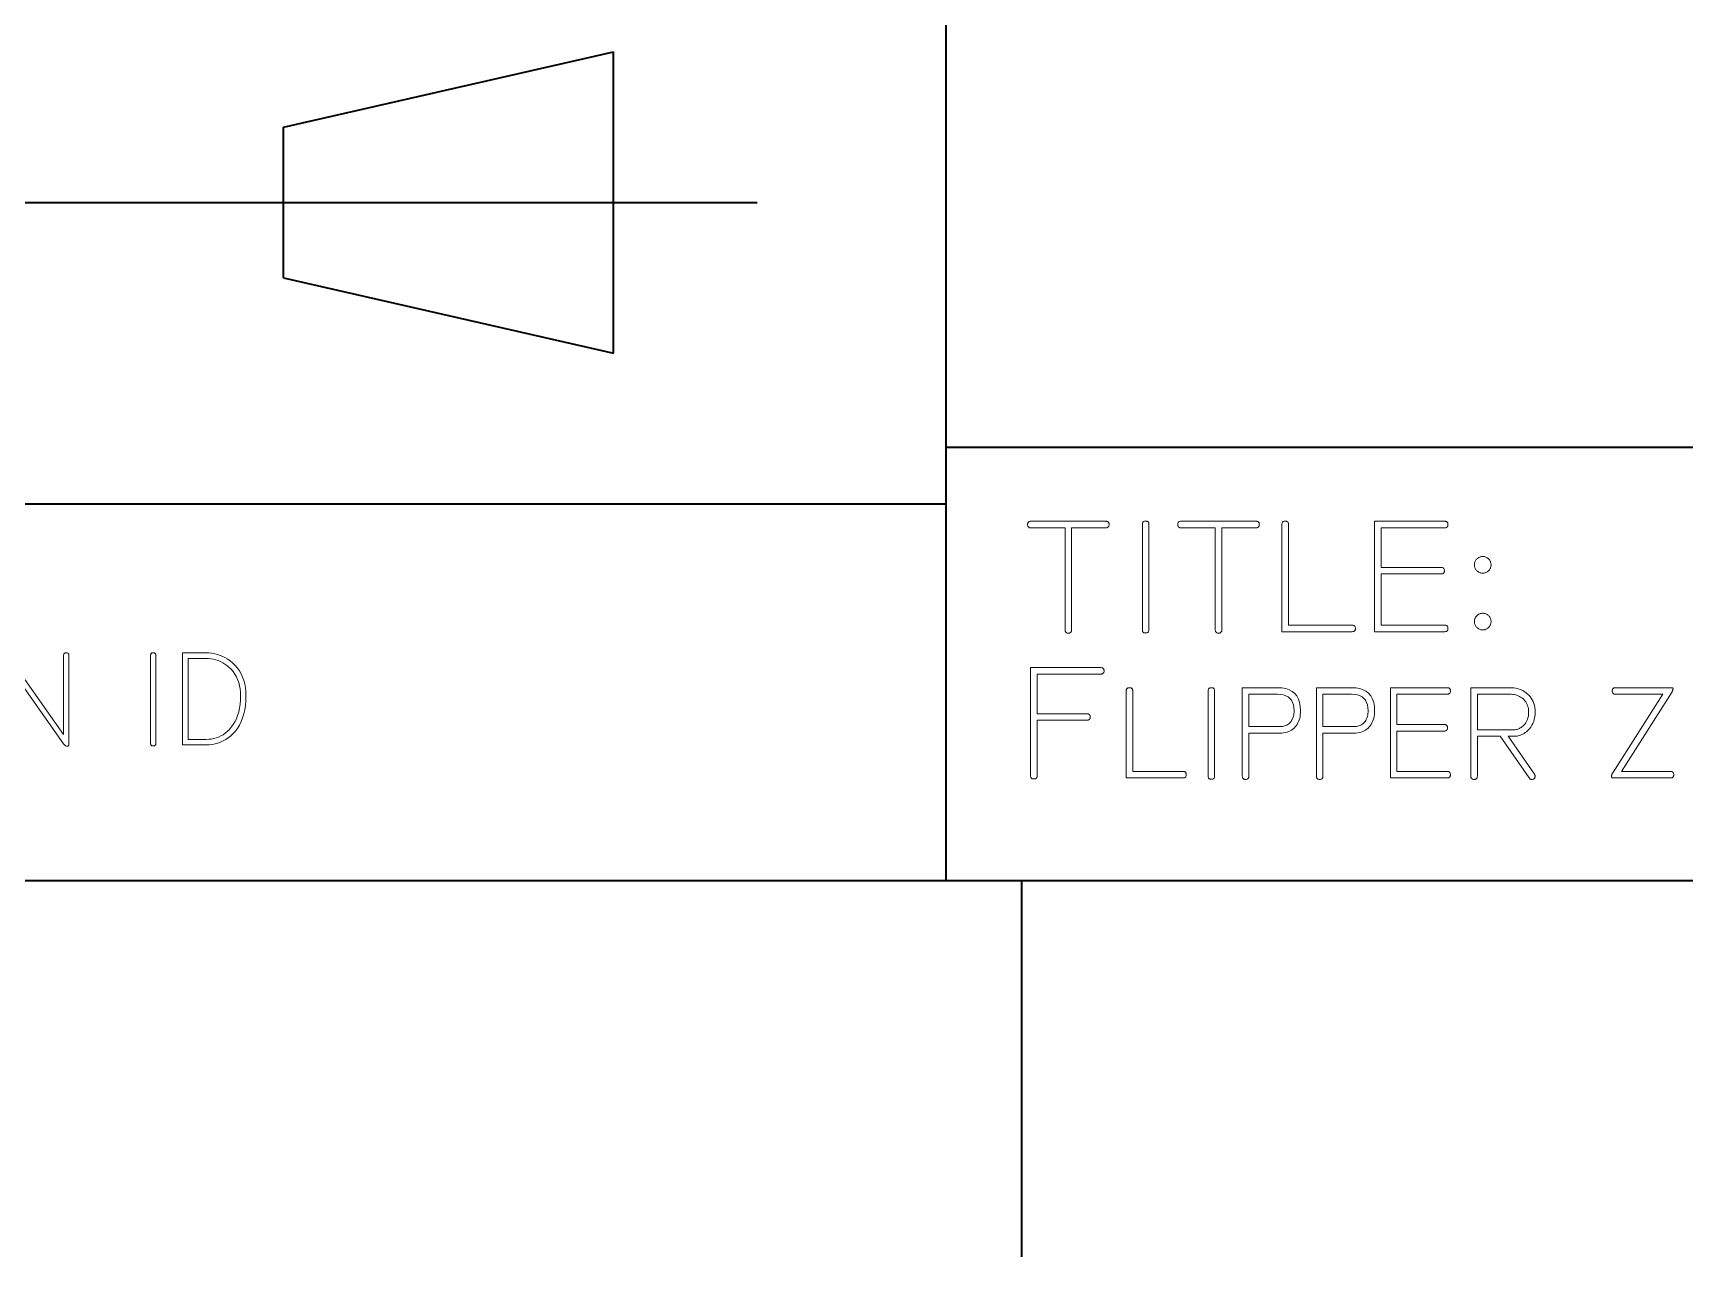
# Model space of a CAD drawing. Extents: x 0 to 297, y 0 to 210.
# Drawn here: x 122.26 to 166.11, y 0 to 32.5 of the extents above; entities that cross this region are included whole.
import ezdxf

# ---------------------------------------------------------------- set-up
doc = ezdxf.new("R2010")
doc.units = 0

msp = doc.modelspace()

# ---------------------------------------------------------------- linework, layer by layer
at = {"color": 7, "lineweight": 35}
for p, q in [((146.5, 10), (146.5, 60)), ((110.05, 28), (141.48, 28)), ((146.5, 21.5), (287, 21.5)), ((76.5, 20), (146.5, 20)), ((10, 10), (287, 10)), ((146.5, 10), (287, 10))]:
    msp.add_line(p, q, dxfattribs=at)
at = {"color": 7, "lineweight": 35, "ltscale": 0.224635}
for p, q in [((128.91, 30), (137.67, 32)), ((128.91, 26), (137.67, 24))]:
    msp.add_line(p, q, dxfattribs=at)
at = {"color": 7, "lineweight": 35, "ltscale": 0.2}
msp.add_line((137.67, 24), (137.67, 32), dxfattribs=at)
at = {"color": 7, "lineweight": 35, "ltscale": 0.1}
msp.add_line((128.91, 26), (128.91, 30), dxfattribs=at)
at = {"color": 7, "lineweight": 35, "ltscale": 0.25}
msp.add_line((148.5, 10), (148.5, 0), dxfattribs=at)
at = {"color": 7, "lineweight": 13}
for points in [[(150.738, 19.361), (149.829, 19.361), (149.829, 16.652), (149.828, 16.635), (149.826, 16.62), (149.821, 16.607), (149.815, 16.596), (149.807, 16.587), (149.798, 16.579), (149.787, 16.573), (149.774, 16.568), (149.759, 16.566), (149.742, 16.565), (149.726, 16.566), (149.711, 16.568), (149.698, 16.573), (149.687, 16.579), (149.677, 16.587), (149.67, 16.596), (149.664, 16.607), (149.659, 16.62), (149.657, 16.635), (149.656, 16.652), (149.656, 19.361), (148.747, 19.361), (148.73, 19.362), (148.716, 19.365), (148.703, 19.369), (148.691, 19.375), (148.682, 19.383), (148.674, 19.393), (148.668, 19.404), (148.664, 19.417), (148.661, 19.432), (148.66, 19.448), (148.661, 19.465), (148.664, 19.479), (148.668, 19.492), (148.674, 19.503), (148.682, 19.513), (148.691, 19.521), (148.703, 19.527), (148.716, 19.531), (148.73, 19.534), (148.747, 19.535), (150.738, 19.535), (150.755, 19.534), (150.769, 19.531), (150.782, 19.527), (150.794, 19.521), (150.803, 19.513), (150.811, 19.503), (150.817, 19.492), (150.821, 19.479), (150.824, 19.465), (150.825, 19.448), (150.824, 19.432), (150.821, 19.417), (150.817, 19.404), (150.811, 19.393), (150.803, 19.383), (150.794, 19.375), (150.782, 19.369), (150.769, 19.365), (150.755, 19.362)], [(151.881, 16.656), (151.88, 16.639), (151.877, 16.625), (151.873, 16.612), (151.867, 16.6), (151.859, 16.591), (151.85, 16.583), (151.839, 16.577), (151.826, 16.573), (151.811, 16.57), (151.794, 16.569), (151.778, 16.57), (151.763, 16.573), (151.75, 16.577), (151.739, 16.583), (151.729, 16.591), (151.722, 16.6), (151.716, 16.612), (151.711, 16.625), (151.709, 16.639), (151.708, 16.656), (151.708, 19.452), (151.709, 19.469), (151.711, 19.484), (151.716, 19.497), (151.722, 19.508), (151.729, 19.517), (151.739, 19.525), (151.75, 19.531), (151.763, 19.535), (151.778, 19.538), (151.794, 19.539), (151.811, 19.538), (151.826, 19.535), (151.839, 19.531), (151.85, 19.525), (151.859, 19.517), (151.867, 19.508), (151.873, 19.497), (151.877, 19.484), (151.88, 19.469), (151.881, 19.452)], [(154.725, 19.361), (153.816, 19.361), (153.816, 16.652), (153.815, 16.635), (153.813, 16.62), (153.808, 16.607), (153.802, 16.596), (153.794, 16.587), (153.785, 16.579), (153.774, 16.573), (153.761, 16.568), (153.746, 16.566), (153.729, 16.565), (153.713, 16.566), (153.698, 16.568), (153.685, 16.573), (153.674, 16.579), (153.665, 16.587), (153.657, 16.596), (153.651, 16.607), (153.646, 16.62), (153.644, 16.635), (153.643, 16.652), (153.643, 19.361), (152.734, 19.361), (152.717, 19.362), (152.703, 19.365), (152.69, 19.369), (152.678, 19.375), (152.669, 19.383), (152.661, 19.393), (152.655, 19.404), (152.651, 19.417), (152.648, 19.432), (152.647, 19.448), (152.648, 19.465), (152.651, 19.479), (152.655, 19.492), (152.661, 19.503), (152.669, 19.513), (152.678, 19.521), (152.69, 19.527), (152.703, 19.531), (152.717, 19.534), (152.734, 19.535), (154.725, 19.535), (154.742, 19.534), (154.756, 19.531), (154.769, 19.527), (154.781, 19.521), (154.79, 19.513), (154.798, 19.503), (154.804, 19.492), (154.808, 19.479), (154.811, 19.465), (154.812, 19.448), (154.811, 19.432), (154.808, 19.417), (154.804, 19.404), (154.798, 19.393), (154.79, 19.383), (154.781, 19.375), (154.769, 19.369), (154.756, 19.365), (154.742, 19.362)], [(157.275, 16.604), (155.413, 16.604), (155.413, 19.452), (155.414, 19.469), (155.417, 19.484), (155.421, 19.497), (155.427, 19.508), (155.435, 19.517), (155.445, 19.525), (155.456, 19.531), (155.469, 19.535), (155.484, 19.538), (155.5, 19.539), (155.516, 19.538), (155.531, 19.535), (155.544, 19.531), (155.555, 19.525), (155.565, 19.517), (155.573, 19.508), (155.579, 19.497), (155.583, 19.484), (155.586, 19.469), (155.587, 19.452), (155.587, 16.777), (157.275, 16.777), (157.291, 16.776), (157.306, 16.774), (157.319, 16.769), (157.33, 16.763), (157.34, 16.755), (157.348, 16.746), (157.354, 16.735), (157.358, 16.722), (157.361, 16.707), (157.361, 16.69), (157.361, 16.674), (157.358, 16.659), (157.354, 16.646), (157.348, 16.635), (157.34, 16.626), (157.33, 16.618), (157.319, 16.612), (157.306, 16.607), (157.291, 16.605)], [(159.734, 16.604), (157.872, 16.604), (157.872, 19.535), (159.734, 19.535), (159.75, 19.534), (159.765, 19.531), (159.778, 19.527), (159.789, 19.521), (159.799, 19.513), (159.806, 19.503), (159.813, 19.492), (159.817, 19.479), (159.819, 19.465), (159.82, 19.448), (159.819, 19.432), (159.817, 19.417), (159.813, 19.404), (159.806, 19.393), (159.799, 19.383), (159.789, 19.375), (159.778, 19.369), (159.765, 19.365), (159.75, 19.362), (159.734, 19.361), (158.045, 19.361), (158.045, 18.31), (159.639, 18.31), (159.655, 18.309), (159.67, 18.306), (159.683, 18.302), (159.694, 18.296), (159.703, 18.288), (159.711, 18.278), (159.717, 18.267), (159.722, 18.254), (159.724, 18.239), (159.725, 18.223), (159.724, 18.206), (159.722, 18.192), (159.717, 18.179), (159.711, 18.168), (159.703, 18.158), (159.694, 18.15), (159.683, 18.144), (159.67, 18.14), (159.655, 18.137), (159.639, 18.136), (158.045, 18.136), (158.045, 16.777), (159.734, 16.777), (159.75, 16.776), (159.765, 16.774), (159.778, 16.769), (159.789, 16.763), (159.799, 16.755), (159.806, 16.746), (159.813, 16.735), (159.817, 16.722), (159.819, 16.707), (159.82, 16.69), (159.819, 16.674), (159.817, 16.659), (159.813, 16.646), (159.806, 16.635), (159.799, 16.626), (159.789, 16.618), (159.778, 16.612), (159.765, 16.607), (159.75, 16.605)], [(160.963, 18.379), (160.963, 18.361), (160.961, 18.343), (160.957, 18.327), (160.953, 18.31), (160.947, 18.294), (160.94, 18.279), (160.931, 18.264), (160.922, 18.25), (160.911, 18.236), (160.898, 18.223), (160.885, 18.211), (160.871, 18.2), (160.857, 18.19), (160.842, 18.181), (160.827, 18.174), (160.811, 18.168), (160.795, 18.164), (160.778, 18.161), (160.76, 18.159), (160.742, 18.158), (160.725, 18.159), (160.707, 18.161), (160.69, 18.164), (160.674, 18.168), (160.658, 18.174), (160.643, 18.181), (160.628, 18.19), (160.614, 18.2), (160.6, 18.211), (160.587, 18.223), (160.574, 18.236), (160.563, 18.25), (160.553, 18.264), (160.545, 18.279), (160.538, 18.294), (160.532, 18.31), (160.527, 18.327), (160.524, 18.343), (160.522, 18.361), (160.522, 18.379), (160.522, 18.397), (160.524, 18.414), (160.527, 18.431), (160.532, 18.447), (160.538, 18.463), (160.545, 18.479), (160.553, 18.493), (160.563, 18.508), (160.574, 18.521), (160.587, 18.535), (160.6, 18.547), (160.614, 18.558), (160.628, 18.568), (160.643, 18.576), (160.658, 18.583), (160.674, 18.589), (160.69, 18.594), (160.707, 18.597), (160.725, 18.599), (160.742, 18.6), (160.76, 18.599), (160.778, 18.597), (160.795, 18.594), (160.811, 18.589), (160.827, 18.583), (160.842, 18.576), (160.857, 18.568), (160.871, 18.558), (160.885, 18.547), (160.898, 18.535), (160.911, 18.521), (160.922, 18.508), (160.931, 18.493), (160.94, 18.479), (160.947, 18.463), (160.953, 18.447), (160.957, 18.431), (160.961, 18.414), (160.963, 18.397)], [(160.963, 16.872), (160.963, 16.854), (160.961, 16.837), (160.957, 16.82), (160.953, 16.804), (160.947, 16.788), (160.94, 16.773), (160.931, 16.758), (160.922, 16.743), (160.911, 16.73), (160.898, 16.716), (160.885, 16.704), (160.871, 16.693), (160.857, 16.683), (160.842, 16.675), (160.827, 16.668), (160.811, 16.662), (160.795, 16.657), (160.778, 16.654), (160.76, 16.652), (160.742, 16.652), (160.725, 16.652), (160.707, 16.654), (160.69, 16.657), (160.674, 16.662), (160.658, 16.668), (160.643, 16.675), (160.628, 16.683), (160.614, 16.693), (160.6, 16.704), (160.587, 16.716), (160.574, 16.73), (160.563, 16.743), (160.553, 16.758), (160.545, 16.773), (160.538, 16.788), (160.532, 16.804), (160.527, 16.82), (160.524, 16.837), (160.522, 16.854), (160.522, 16.872), (160.522, 16.89), (160.524, 16.908), (160.527, 16.925), (160.532, 16.941), (160.538, 16.957), (160.545, 16.972), (160.553, 16.987), (160.563, 17.001), (160.574, 17.015), (160.587, 17.028), (160.6, 17.04), (160.614, 17.052), (160.628, 17.061), (160.643, 17.07), (160.658, 17.077), (160.674, 17.083), (160.69, 17.087), (160.707, 17.09), (160.725, 17.092), (160.742, 17.093), (160.76, 17.092), (160.778, 17.09), (160.795, 17.087), (160.811, 17.083), (160.827, 17.077), (160.842, 17.07), (160.857, 17.061), (160.871, 17.052), (160.885, 17.04), (160.898, 17.028), (160.911, 17.015), (160.922, 17.001), (160.931, 16.987), (160.94, 16.972), (160.947, 16.957), (160.953, 16.941), (160.957, 16.925), (160.961, 16.908), (160.963, 16.89)], [(125.526, 13.642), (125.525, 13.628), (125.523, 13.616), (125.519, 13.605), (125.514, 13.596), (125.508, 13.588), (125.5, 13.582), (125.491, 13.576), (125.48, 13.573), (125.468, 13.571), (125.454, 13.57), (125.44, 13.571), (125.428, 13.573), (125.417, 13.576), (125.408, 13.582), (125.4, 13.588), (125.393, 13.596), (125.388, 13.605), (125.385, 13.616), (125.382, 13.628), (125.382, 13.642), (125.382, 15.973), (125.382, 15.986), (125.385, 15.999), (125.388, 16.009), (125.393, 16.019), (125.4, 16.027), (125.408, 16.033), (125.417, 16.038), (125.428, 16.042), (125.44, 16.044), (125.454, 16.045), (125.468, 16.044), (125.48, 16.042), (125.491, 16.038), (125.5, 16.033), (125.508, 16.027), (125.514, 16.019), (125.519, 16.009), (125.523, 15.999), (125.525, 15.986), (125.526, 15.973)], [(127.914, 14.901), (127.911, 14.771), (127.9, 14.647), (127.882, 14.529), (127.858, 14.418), (127.826, 14.313), (127.787, 14.215), (127.741, 14.122), (127.688, 14.037), (127.628, 13.957), (127.561, 13.884), (127.502, 13.83), (127.44, 13.781), (127.376, 13.738), (127.309, 13.701), (127.24, 13.67), (127.168, 13.644), (127.093, 13.624), (127.016, 13.61), (126.936, 13.602), (126.854, 13.599), (126.233, 13.599), (126.233, 16.041), (126.85, 16.041), (126.931, 16.038), (127.01, 16.03), (127.087, 16.017), (127.161, 15.998), (127.233, 15.974), (127.303, 15.945), (127.371, 15.91), (127.436, 15.87), (127.5, 15.825), (127.561, 15.774), (127.628, 15.709), (127.688, 15.639), (127.741, 15.564), (127.787, 15.484), (127.826, 15.399), (127.858, 15.309), (127.882, 15.215), (127.9, 15.115), (127.911, 15.011)], [(127.77, 14.901), (127.767, 14.996), (127.758, 15.087), (127.742, 15.174), (127.721, 15.257), (127.693, 15.335), (127.659, 15.409), (127.62, 15.479), (127.574, 15.544), (127.521, 15.605), (127.463, 15.662), (127.41, 15.706), (127.356, 15.745), (127.299, 15.78), (127.24, 15.81), (127.18, 15.835), (127.118, 15.856), (127.054, 15.872), (126.988, 15.884), (126.92, 15.891), (126.85, 15.893), (126.377, 15.893), (126.377, 13.743), (126.854, 13.743), (126.925, 13.746), (126.994, 13.753), (127.06, 13.766), (127.125, 13.784), (127.187, 13.807), (127.247, 13.835), (127.306, 13.869), (127.361, 13.907), (127.415, 13.951), (127.467, 13.999), (127.524, 14.064), (127.576, 14.135), (127.621, 14.211), (127.661, 14.292), (127.694, 14.38), (127.721, 14.473), (127.743, 14.572), (127.758, 14.676), (127.767, 14.786)], [(150.604, 15.476), (148.916, 15.476), (148.916, 14.424), (150.236, 14.424), (150.252, 14.423), (150.267, 14.421), (150.28, 14.416), (150.291, 14.41), (150.301, 14.403), (150.309, 14.393), (150.315, 14.382), (150.319, 14.369), (150.322, 14.354), (150.323, 14.338), (150.322, 14.321), (150.319, 14.306), (150.315, 14.294), (150.309, 14.282), (150.301, 14.273), (150.291, 14.265), (150.28, 14.259), (150.267, 14.255), (150.252, 14.252), (150.236, 14.251), (148.916, 14.251), (148.916, 12.779), (148.915, 12.763), (148.912, 12.748), (148.908, 12.735), (148.902, 12.724), (148.894, 12.714), (148.884, 12.706), (148.873, 12.7), (148.86, 12.696), (148.845, 12.694), (148.829, 12.693), (148.813, 12.694), (148.798, 12.696), (148.785, 12.7), (148.774, 12.706), (148.764, 12.714), (148.756, 12.724), (148.75, 12.735), (148.746, 12.748), (148.743, 12.763), (148.742, 12.779), (148.742, 15.649), (150.604, 15.649), (150.62, 15.648), (150.635, 15.646), (150.648, 15.642), (150.659, 15.635), (150.669, 15.628), (150.677, 15.618), (150.683, 15.607), (150.687, 15.594), (150.69, 15.579), (150.69, 15.563), (150.69, 15.546), (150.687, 15.532), (150.683, 15.519), (150.677, 15.507), (150.669, 15.498), (150.659, 15.49), (150.648, 15.484), (150.635, 15.48), (150.62, 15.477)], [(152.786, 12.719), (151.279, 12.719), (151.279, 15.03), (151.28, 15.047), (151.283, 15.061), (151.287, 15.074), (151.293, 15.086), (151.301, 15.095), (151.31, 15.103), (151.322, 15.109), (151.335, 15.113), (151.349, 15.116), (151.366, 15.117), (151.382, 15.116), (151.397, 15.113), (151.41, 15.109), (151.421, 15.103), (151.431, 15.095), (151.439, 15.086), (151.445, 15.074), (151.449, 15.061), (151.452, 15.047), (151.452, 15.03), (151.452, 12.892), (152.786, 12.892), (152.802, 12.891), (152.817, 12.888), (152.83, 12.884), (152.841, 12.878), (152.851, 12.87), (152.858, 12.861), (152.865, 12.849), (152.869, 12.836), (152.871, 12.822), (152.872, 12.805), (152.871, 12.789), (152.869, 12.774), (152.865, 12.761), (152.858, 12.75), (152.851, 12.74), (152.841, 12.732), (152.83, 12.726), (152.817, 12.722), (152.802, 12.719)], [(153.626, 12.771), (153.625, 12.754), (153.622, 12.739), (153.618, 12.726), (153.612, 12.715), (153.604, 12.706), (153.594, 12.698), (153.583, 12.692), (153.57, 12.687), (153.555, 12.685), (153.539, 12.684), (153.523, 12.685), (153.508, 12.687), (153.495, 12.692), (153.484, 12.698), (153.474, 12.706), (153.466, 12.715), (153.46, 12.726), (153.456, 12.739), (153.453, 12.754), (153.452, 12.771), (153.452, 15.03), (153.453, 15.047), (153.456, 15.061), (153.46, 15.074), (153.466, 15.086), (153.474, 15.095), (153.484, 15.103), (153.495, 15.109), (153.508, 15.113), (153.523, 15.116), (153.539, 15.117), (153.555, 15.116), (153.57, 15.113), (153.583, 15.109), (153.594, 15.103), (153.604, 15.095), (153.612, 15.086), (153.618, 15.074), (153.622, 15.061), (153.625, 15.047), (153.626, 15.03)], [(155.907, 14.502), (155.906, 14.45), (155.901, 14.401), (155.894, 14.353), (155.884, 14.307), (155.871, 14.263), (155.855, 14.221), (155.837, 14.181), (155.815, 14.143), (155.791, 14.107), (155.764, 14.074), (155.734, 14.042), (155.702, 14.014), (155.667, 13.99), (155.63, 13.968), (155.591, 13.95), (155.549, 13.935), (155.505, 13.924), (155.458, 13.916), (155.409, 13.911), (155.357, 13.909), (154.535, 13.909), (154.535, 12.766), (154.534, 12.75), (154.531, 12.735), (154.527, 12.722), (154.521, 12.711), (154.513, 12.701), (154.503, 12.694), (154.492, 12.687), (154.479, 12.683), (154.465, 12.681), (154.448, 12.68), (154.432, 12.681), (154.417, 12.683), (154.404, 12.687), (154.393, 12.694), (154.383, 12.701), (154.375, 12.711), (154.369, 12.722), (154.365, 12.735), (154.362, 12.75), (154.361, 12.766), (154.361, 15.117), (155.297, 15.117), (155.413, 15.111), (155.516, 15.092), (155.608, 15.062), (155.687, 15.019), (155.754, 14.963), (155.809, 14.896), (155.852, 14.816), (155.883, 14.723), (155.901, 14.619)], [(155.734, 14.502), (155.729, 14.586), (155.716, 14.661), (155.694, 14.727), (155.664, 14.785), (155.624, 14.833), (155.576, 14.873), (155.52, 14.904), (155.454, 14.926), (155.38, 14.939), (155.297, 14.944), (154.535, 14.944), (154.535, 14.082), (155.357, 14.082), (155.393, 14.083), (155.426, 14.087), (155.459, 14.093), (155.489, 14.101), (155.518, 14.111), (155.545, 14.124), (155.57, 14.14), (155.594, 14.157), (155.616, 14.177), (155.636, 14.199), (155.655, 14.223), (155.671, 14.249), (155.686, 14.275), (155.699, 14.304), (155.709, 14.333), (155.718, 14.364), (155.725, 14.397), (155.73, 14.43), (155.733, 14.466)], [(157.872, 14.502), (157.871, 14.45), (157.867, 14.401), (157.859, 14.353), (157.849, 14.307), (157.837, 14.263), (157.821, 14.221), (157.802, 14.181), (157.781, 14.143), (157.757, 14.107), (157.729, 14.074), (157.7, 14.042), (157.667, 14.014), (157.633, 13.99), (157.596, 13.968), (157.556, 13.95), (157.514, 13.935), (157.47, 13.924), (157.423, 13.916), (157.374, 13.911), (157.323, 13.909), (156.5, 13.909), (156.5, 12.766), (156.499, 12.75), (156.497, 12.735), (156.492, 12.722), (156.486, 12.711), (156.478, 12.701), (156.469, 12.694), (156.458, 12.687), (156.445, 12.683), (156.43, 12.681), (156.413, 12.68), (156.397, 12.681), (156.382, 12.683), (156.369, 12.687), (156.358, 12.694), (156.348, 12.701), (156.341, 12.711), (156.335, 12.722), (156.33, 12.735), (156.328, 12.75), (156.327, 12.766), (156.327, 15.117), (157.262, 15.117), (157.378, 15.111), (157.482, 15.092), (157.573, 15.062), (157.653, 15.019), (157.72, 14.963), (157.775, 14.896), (157.817, 14.816), (157.848, 14.723), (157.866, 14.619)], [(157.699, 14.502), (157.695, 14.586), (157.682, 14.661), (157.66, 14.727), (157.629, 14.785), (157.59, 14.833), (157.542, 14.873), (157.485, 14.904), (157.419, 14.926), (157.345, 14.939), (157.262, 14.944), (156.5, 14.944), (156.5, 14.082), (157.323, 14.082), (157.358, 14.083), (157.392, 14.087), (157.424, 14.093), (157.454, 14.101), (157.483, 14.111), (157.51, 14.124), (157.536, 14.14), (157.559, 14.157), (157.581, 14.177), (157.602, 14.199), (157.62, 14.223), (157.637, 14.249), (157.651, 14.275), (157.664, 14.304), (157.675, 14.333), (157.684, 14.364), (157.69, 14.397), (157.695, 14.43), (157.698, 14.466)], [(159.799, 12.719), (158.292, 12.719), (158.292, 15.117), (159.799, 15.117), (159.815, 15.116), (159.83, 15.113), (159.843, 15.109), (159.854, 15.103), (159.864, 15.095), (159.871, 15.086), (159.877, 15.074), (159.882, 15.061), (159.884, 15.047), (159.885, 15.03), (159.884, 15.014), (159.882, 14.999), (159.877, 14.986), (159.871, 14.975), (159.864, 14.965), (159.854, 14.958), (159.843, 14.952), (159.83, 14.947), (159.815, 14.945), (159.799, 14.944), (158.465, 14.944), (158.465, 14.139), (159.721, 14.139), (159.737, 14.138), (159.752, 14.135), (159.765, 14.131), (159.776, 14.125), (159.786, 14.117), (159.794, 14.107), (159.8, 14.096), (159.804, 14.083), (159.806, 14.068), (159.807, 14.052), (159.806, 14.035), (159.804, 14.021), (159.8, 14.008), (159.794, 13.997), (159.786, 13.987), (159.776, 13.979), (159.765, 13.973), (159.752, 13.969), (159.737, 13.966), (159.721, 13.965), (158.465, 13.965), (158.465, 12.892), (159.799, 12.892), (159.815, 12.891), (159.83, 12.888), (159.843, 12.884), (159.854, 12.878), (159.864, 12.87), (159.871, 12.861), (159.877, 12.849), (159.882, 12.836), (159.884, 12.822), (159.885, 12.805), (159.884, 12.789), (159.882, 12.774), (159.877, 12.761), (159.871, 12.75), (159.864, 12.74), (159.854, 12.732), (159.843, 12.726), (159.83, 12.722), (159.815, 12.719)], [(162.132, 14.472), (162.13, 14.404), (162.123, 14.34), (162.111, 14.279), (162.095, 14.222), (162.075, 14.168), (162.049, 14.117), (162.02, 14.07), (161.985, 14.026), (161.946, 13.985), (161.903, 13.948), (161.871, 13.925), (161.839, 13.904), (161.808, 13.886), (161.777, 13.87), (161.746, 13.857), (161.715, 13.846), (161.685, 13.838), (161.655, 13.832), (161.625, 13.828), (161.595, 13.827), (161.422, 13.827), (162.115, 12.823), (162.118, 12.817), (162.121, 12.812), (162.124, 12.807), (162.126, 12.802), (162.128, 12.797), (162.129, 12.791), (162.13, 12.786), (162.131, 12.781), (162.132, 12.776), (162.132, 12.771), (162.131, 12.753), (162.128, 12.738), (162.124, 12.724), (162.117, 12.712), (162.109, 12.702), (162.099, 12.694), (162.087, 12.688), (162.074, 12.683), (162.058, 12.681), (162.041, 12.68), (162.033, 12.68), (162.026, 12.681), (162.019, 12.683), (162.012, 12.686), (162.005, 12.689), (161.999, 12.694), (161.993, 12.699), (161.987, 12.705), (161.982, 12.711), (161.976, 12.719), (161.206, 13.827), (160.6, 13.827), (160.6, 12.766), (160.599, 12.75), (160.596, 12.735), (160.592, 12.722), (160.586, 12.711), (160.578, 12.701), (160.568, 12.694), (160.557, 12.687), (160.544, 12.683), (160.529, 12.681), (160.513, 12.68), (160.497, 12.681), (160.482, 12.683), (160.469, 12.687), (160.458, 12.694), (160.448, 12.701), (160.44, 12.711), (160.434, 12.722), (160.43, 12.735), (160.427, 12.75), (160.426, 12.766), (160.426, 15.117), (161.457, 15.117), (161.512, 15.115), (161.565, 15.11), (161.617, 15.102), (161.667, 15.091), (161.714, 15.077), (161.76, 15.059), (161.804, 15.038), (161.846, 15.014), (161.886, 14.987), (161.924, 14.957), (161.964, 14.92), (161.999, 14.881), (162.03, 14.839), (162.057, 14.794), (162.08, 14.747), (162.099, 14.697), (162.113, 14.645), (162.124, 14.59), (162.13, 14.532)], [(161.959, 14.472), (161.957, 14.516), (161.953, 14.558), (161.945, 14.598), (161.935, 14.637), (161.921, 14.673), (161.904, 14.708), (161.885, 14.74), (161.862, 14.771), (161.836, 14.8), (161.807, 14.827), (161.779, 14.849), (161.749, 14.869), (161.718, 14.886), (161.685, 14.902), (161.65, 14.915), (161.615, 14.925), (161.577, 14.933), (161.539, 14.939), (161.498, 14.943), (161.457, 14.944), (160.6, 14.944), (160.6, 14), (161.595, 14), (161.615, 14.001), (161.635, 14.004), (161.656, 14.009), (161.676, 14.015), (161.697, 14.024), (161.718, 14.034), (161.739, 14.047), (161.76, 14.061), (161.781, 14.077), (161.803, 14.095), (161.833, 14.122), (161.859, 14.152), (161.883, 14.184), (161.903, 14.218), (161.92, 14.254), (161.934, 14.293), (161.945, 14.334), (161.953, 14.378), (161.957, 14.424)], [(165.768, 15.009), (164.422, 12.892), (165.725, 12.892), (165.742, 12.891), (165.756, 12.888), (165.769, 12.884), (165.781, 12.878), (165.79, 12.87), (165.798, 12.861), (165.804, 12.849), (165.808, 12.836), (165.811, 12.822), (165.812, 12.805), (165.811, 12.789), (165.808, 12.774), (165.804, 12.761), (165.798, 12.75), (165.79, 12.74), (165.781, 12.732), (165.769, 12.726), (165.756, 12.722), (165.742, 12.719), (165.725, 12.719), (164.206, 12.719), (164.197, 12.719), (164.19, 12.72), (164.184, 12.723), (164.178, 12.726), (164.173, 12.729), (164.169, 12.734), (164.166, 12.74), (164.164, 12.746), (164.163, 12.754), (164.162, 12.762), (164.163, 12.771), (164.164, 12.781), (164.165, 12.79), (164.167, 12.8), (164.17, 12.81), (164.173, 12.819), (164.177, 12.829), (164.182, 12.838), (164.187, 12.848), (164.193, 12.857), (165.526, 14.944), (164.266, 14.944), (164.25, 14.945), (164.235, 14.947), (164.222, 14.952), (164.211, 14.958), (164.201, 14.965), (164.194, 14.975), (164.187, 14.986), (164.183, 14.999), (164.181, 15.014), (164.18, 15.03), (164.181, 15.047), (164.183, 15.061), (164.187, 15.074), (164.194, 15.086), (164.201, 15.095), (164.211, 15.103), (164.222, 15.109), (164.235, 15.113), (164.25, 15.116), (164.266, 15.117), (165.755, 15.117), (165.763, 15.117), (165.769, 15.116), (165.775, 15.114), (165.78, 15.112), (165.785, 15.109), (165.788, 15.106), (165.791, 15.102), (165.793, 15.097), (165.794, 15.092), (165.794, 15.087), (165.794, 15.084), (165.793, 15.081), (165.792, 15.076), (165.79, 15.07), (165.788, 15.063), (165.785, 15.054), (165.782, 15.045), (165.778, 15.034), (165.773, 15.022)]]:
    msp.add_lwpolyline(points, close=True, dxfattribs=at)
msp.add_lwpolyline([(121.587, 15.987), (123.073, 13.877), (123.073, 15.969), (123.074, 15.983), (123.076, 15.995), (123.079, 16.006), (123.084, 16.015), (123.091, 16.023), (123.099, 16.03), (123.108, 16.035), (123.119, 16.038), (123.131, 16.04), (123.145, 16.041), (123.159, 16.04), (123.171, 16.038), (123.182, 16.035), (123.191, 16.03), (123.199, 16.023), (123.206, 16.015), (123.211, 16.006), (123.214, 15.995), (123.216, 15.983), (123.217, 15.969), (123.217, 13.628), (123.217, 13.615), (123.215, 13.604), (123.213, 13.595), (123.209, 13.586), (123.205, 13.579), (123.199, 13.573), (123.192, 13.569), (123.185, 13.565), (123.176, 13.563), (123.167, 13.563), (123.157, 13.563), (123.147, 13.565), (123.137, 13.569), (123.127, 13.573), (123.118, 13.579), (123.109, 13.586), (123.099, 13.595), (123.09, 13.604), (123.082, 13.615), (123.073, 13.628), (121.569, 15.767)], dxfattribs=at)

doc.saveas('drawing.dxf')
